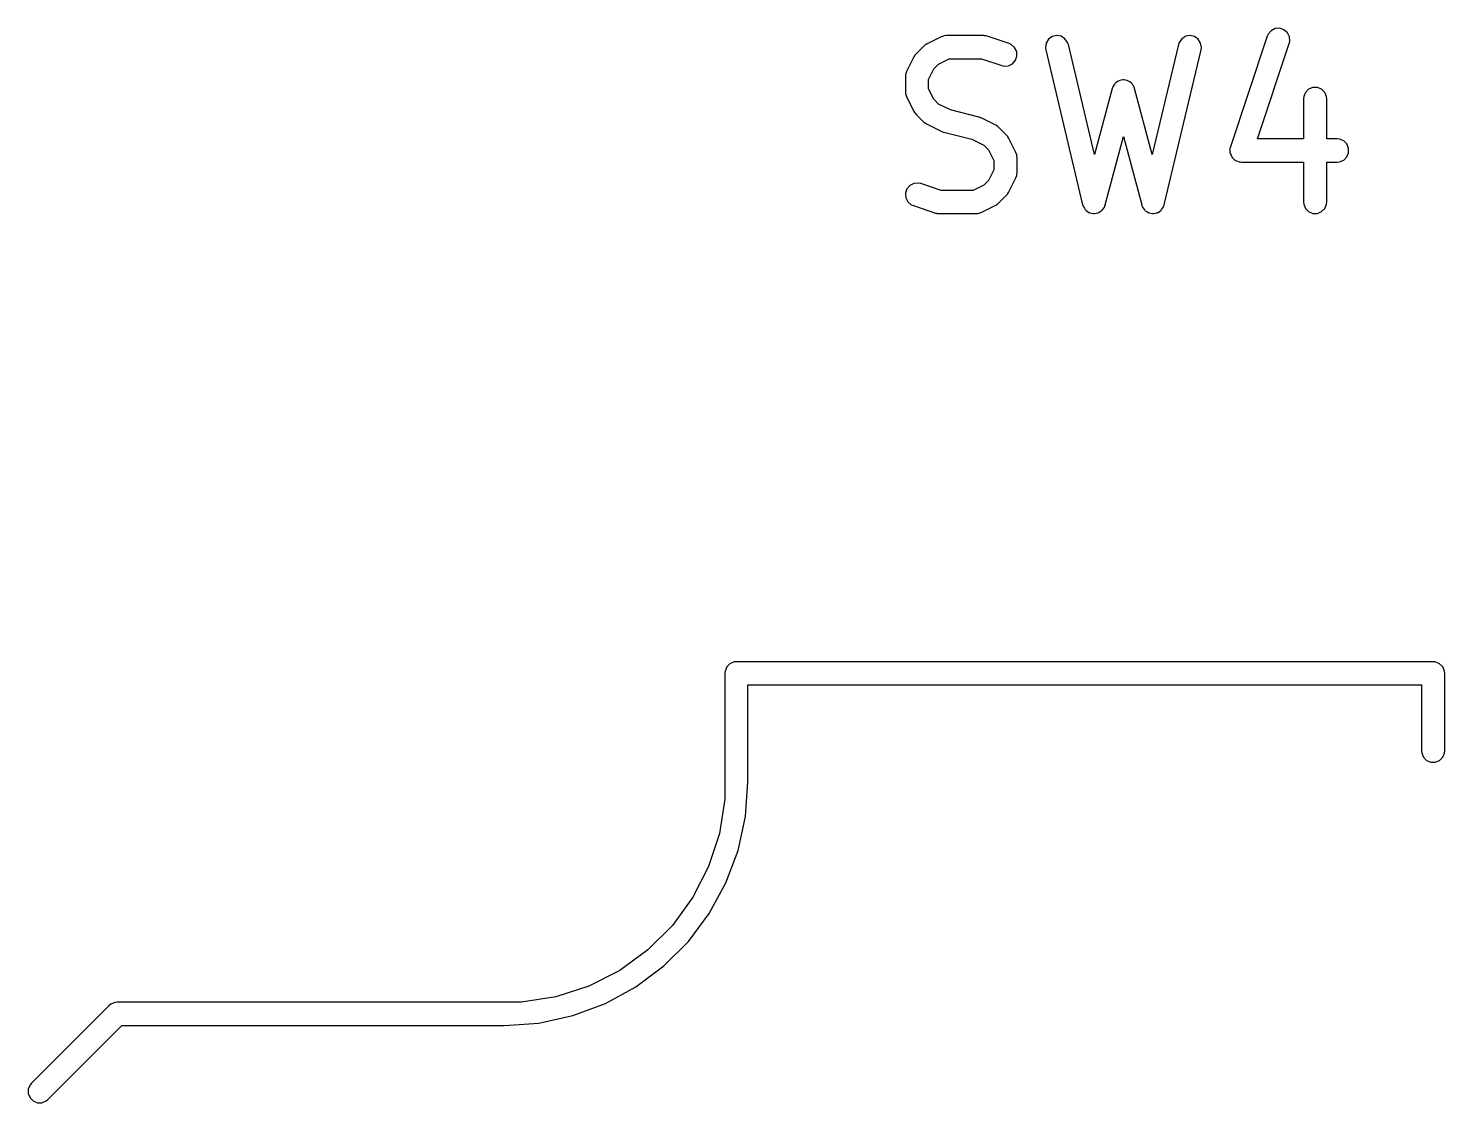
# Model space of a CAD drawing. Extents: x -250.2 to -163.2, y -135.8 to -75.4.
# Drawn here: x -234.32 to -225.17, y -90.07 to -83.13 of the extents above; entities that cross this region are included whole.
import ezdxf

# ---------------------------------------------------------------- set-up
doc = ezdxf.new("R2010")
doc.units = 0
doc.layers.add('BLACK', color=7, linetype='CONTINUOUS')

msp = doc.modelspace()

# ---------------------------------------------------------------- linework, layer by layer
at = {"layer": 'BLACK', "linetype": 'CONTINUOUS'}
for p, q in [((-226.295982, -83.14795), (-226.315156, -83.170057)), ((-226.269809, -83.134864), (-226.295982, -83.14795)), ((-226.240619, -83.132789), (-226.269809, -83.134864)), ((-226.212856, -83.142043), (-226.240619, -83.132789)), ((-226.190749, -83.161217), (-226.212856, -83.142043)), ((-228.541127, -83.249405), (-228.588746, -83.297024)), ((-228.535377, -83.244686), (-228.541127, -83.249405)), ((-228.534078, -83.243188), (-228.535377, -83.244686)), ((-228.531818, -83.241766), (-228.534078, -83.243188)), ((-228.529762, -83.240078), (-228.531818, -83.241766)), ((-228.527934, -83.23932), (-228.529762, -83.240078)), ((-228.521635, -83.235356), (-228.527934, -83.23932)), ((-228.426397, -83.187737), (-228.521635, -83.235356)), ((-228.412665, -83.182482), (-228.426397, -83.187737)), ((-228.409977, -83.182291), (-228.412665, -83.182482)), ((-228.407488, -83.18126), (-228.409977, -83.182291)), ((-228.392856, -83.179819), (-228.407488, -83.18126)), ((-228.154761, -83.179819), (-228.392856, -83.179819)), ((-228.147354, -83.180548), (-228.154761, -83.179819)), ((-228.14538, -83.180408), (-228.147354, -83.180548)), ((-228.142782, -83.180998), (-228.14538, -83.180408)), ((-228.140129, -83.18126), (-228.142782, -83.180998)), ((-228.138298, -83.182018), (-228.140129, -83.18126)), ((-228.131043, -83.183668), (-228.138298, -83.182018)), ((-227.988187, -83.231287), (-228.131043, -83.183668)), ((-227.974761, -83.237281), (-227.988187, -83.231287)), ((-227.952654, -83.256455), (-227.974761, -83.237281)), ((-227.748885, -83.228728), (-227.753518, -83.257623)), ((-227.733549, -83.203806), (-227.748885, -83.228728)), ((-227.709842, -83.186649), (-227.733549, -83.203806)), ((-227.681374, -83.179871), (-227.709842, -83.186649)), ((-227.652479, -83.184504), (-227.681374, -83.179871)), ((-227.627557, -83.19984), (-227.652479, -83.184504)), ((-227.6104, -83.223547), (-227.627557, -83.19984)), ((-227.60561, -83.237447), (-227.6104, -83.223547)), ((-227.436358, -83.948303), (-227.60561, -83.237447)), ((-226.894388, -83.237447), (-227.063639, -83.948303)), ((-226.889598, -83.223547), (-226.894388, -83.237447)), ((-226.872441, -83.19984), (-226.889598, -83.223547)), ((-226.847519, -83.184504), (-226.872441, -83.19984)), ((-226.818624, -83.179871), (-226.847519, -83.184504)), ((-226.790156, -83.186649), (-226.818624, -83.179871)), ((-226.766449, -83.203806), (-226.790156, -83.186649)), ((-226.751113, -83.228728), (-226.766449, -83.203806)), ((-226.74648, -83.257623), (-226.751113, -83.228728)), ((-226.32115, -83.183483), (-226.559245, -83.897767)), ((-226.384037, -83.846485), (-226.178848, -83.230917)), ((-226.315156, -83.170057), (-226.32115, -83.183483)), ((-226.177663, -83.18739), (-226.190749, -83.161217)), ((-226.178848, -83.230917), (-226.175588, -83.21658)), ((-226.175588, -83.21658), (-226.177663, -83.18739)), ((-228.602795, -83.316516), (-228.650414, -83.411754)), ((-228.59883, -83.310216), (-228.602795, -83.316516)), ((-228.598073, -83.308389), (-228.59883, -83.310216)), ((-228.596384, -83.306332), (-228.598073, -83.308389)), ((-228.594963, -83.304073), (-228.596384, -83.306332)), ((-228.593464, -83.302773), (-228.594963, -83.304073)), ((-228.588746, -83.297024), (-228.593464, -83.302773)), ((-228.443667, -83.364077), (-228.375151, -83.329819)), ((-228.375151, -83.329819), (-228.166931, -83.329819)), ((-228.166931, -83.329819), (-228.035621, -83.373589)), ((-227.965921, -83.361688), (-227.946747, -83.339581)), ((-227.939568, -83.282628), (-227.952654, -83.256455)), ((-227.946747, -83.339581), (-227.937493, -83.311818)), ((-227.937493, -83.311818), (-227.939568, -83.282628)), ((-227.753518, -83.257623), (-227.75153, -83.27219)), ((-227.75153, -83.27219), (-227.513435, -84.272191)), ((-226.986563, -84.272191), (-226.748468, -83.272191)), ((-226.748468, -83.272191), (-226.74648, -83.257623)), ((-228.656891, -83.430663), (-228.658332, -83.445295)), ((-228.65586, -83.428174), (-228.656891, -83.430663)), ((-228.655669, -83.425485), (-228.65586, -83.428174)), ((-228.650414, -83.411754), (-228.655669, -83.425485)), ((-228.508332, -83.463), (-228.474074, -83.394484)), ((-228.474074, -83.394484), (-228.443667, -83.364077)), ((-228.035621, -83.373589), (-228.021284, -83.376849)), ((-228.021284, -83.376849), (-227.992094, -83.374774)), ((-227.992094, -83.374774), (-227.965921, -83.361688)), ((-228.658332, -83.445295), (-228.658332, -83.540533)), ((-228.508332, -83.522828), (-228.508332, -83.463)), ((-228.474074, -83.591344), (-228.508332, -83.522828)), ((-227.322467, -83.521208), (-227.436358, -83.948303)), ((-227.321181, -83.51778), (-227.322467, -83.521208)), ((-227.32099, -83.516339), (-227.321181, -83.51778)), ((-227.319998, -83.514626), (-227.32099, -83.516339)), ((-227.317304, -83.507442), (-227.319998, -83.514626)), ((-227.311289, -83.499583), (-227.317304, -83.507442)), ((-227.306328, -83.491015), (-227.311289, -83.499583)), ((-227.302469, -83.488061), (-227.306328, -83.491015)), ((-227.299517, -83.484204), (-227.302469, -83.488061)), ((-227.290952, -83.479245), (-227.299517, -83.484204)), ((-227.28309, -83.473227), (-227.290952, -83.479245)), ((-227.278393, -83.471974), (-227.28309, -83.473227)), ((-227.274192, -83.469542), (-227.278393, -83.471974)), ((-227.264385, -83.468239), (-227.274192, -83.469542)), ((-227.254815, -83.465687), (-227.264385, -83.468239)), ((-227.249996, -83.466327), (-227.254815, -83.465687)), ((-227.245184, -83.465688), (-227.249996, -83.466327)), ((-227.235623, -83.468237), (-227.245184, -83.465688)), ((-227.225806, -83.469542), (-227.235623, -83.468237)), ((-227.2216, -83.471976), (-227.225806, -83.469542)), ((-227.216908, -83.473228), (-227.2216, -83.471976)), ((-227.209048, -83.479243), (-227.216908, -83.473228)), ((-227.200481, -83.484204), (-227.209048, -83.479243)), ((-227.197527, -83.488062), (-227.200481, -83.484204)), ((-227.19367, -83.491015), (-227.197527, -83.488062)), ((-227.188711, -83.49958), (-227.19367, -83.491015)), ((-227.182694, -83.507441), (-227.188711, -83.49958)), ((-227.179997, -83.51463), (-227.182694, -83.507441)), ((-227.179008, -83.51634), (-227.179997, -83.51463)), ((-227.178816, -83.517779), (-227.179008, -83.51634)), ((-227.177531, -83.521208), (-227.178816, -83.517779)), ((-227.063639, -83.948303), (-227.177531, -83.521208)), ((-226.053572, -83.525792), (-226.074264, -83.546484)), ((-226.026536, -83.514593), (-226.053572, -83.525792)), ((-225.997272, -83.514593), (-226.026536, -83.514593)), ((-225.970236, -83.525792), (-225.997272, -83.514593)), ((-225.949544, -83.546484), (-225.970236, -83.525792)), ((-228.658332, -83.540533), (-228.656891, -83.555165)), ((-228.656891, -83.555165), (-228.65586, -83.557653)), ((-228.65586, -83.557653), (-228.655669, -83.560343)), ((-228.655669, -83.560343), (-228.650414, -83.574074)), ((-228.650414, -83.574074), (-228.602795, -83.669312)), ((-228.443667, -83.621751), (-228.474074, -83.591344)), ((-226.085463, -83.57352), (-226.086904, -83.588152)), ((-226.086904, -83.588152), (-226.086904, -83.846485)), ((-226.074264, -83.546484), (-226.085463, -83.57352)), ((-225.938345, -83.57352), (-225.949544, -83.546484)), ((-225.936904, -83.588152), (-225.938345, -83.57352)), ((-225.936904, -83.846485), (-225.936904, -83.588152)), ((-228.602795, -83.669312), (-228.59883, -83.675611)), ((-228.59883, -83.675611), (-228.598073, -83.677439)), ((-228.598073, -83.677439), (-228.596384, -83.679495)), ((-228.596384, -83.679495), (-228.594963, -83.681755)), ((-228.594963, -83.681755), (-228.593464, -83.683054)), ((-228.593464, -83.683054), (-228.588746, -83.688804)), ((-228.588746, -83.688804), (-228.541127, -83.736423)), ((-228.36668, -83.660244), (-228.443667, -83.621751)), ((-228.18419, -83.705867), (-228.36668, -83.660244)), ((-228.18311, -83.706252), (-228.18419, -83.705867)), ((-228.18257, -83.706291), (-228.18311, -83.706252)), ((-228.17648, -83.708621), (-228.18257, -83.706291)), ((-228.170344, -83.710814), (-228.17648, -83.708621)), ((-228.541127, -83.736423), (-228.535377, -83.741141)), ((-228.535377, -83.741141), (-228.534078, -83.74264)), ((-228.534078, -83.74264), (-228.531818, -83.744061)), ((-228.531818, -83.744061), (-228.529762, -83.74575)), ((-228.529762, -83.74575), (-228.527934, -83.746507)), ((-228.527934, -83.746507), (-228.521635, -83.750472)), ((-228.521635, -83.750472), (-228.426397, -83.798091)), ((-228.426397, -83.798091), (-228.425327, -83.7985)), ((-228.425327, -83.7985), (-228.424892, -83.798823)), ((-228.424892, -83.798823), (-228.418746, -83.801018)), ((-228.169908, -83.711136), (-228.170344, -83.710814)), ((-228.168839, -83.711546), (-228.169908, -83.711136)), ((-228.073601, -83.759165), (-228.168839, -83.711546)), ((-228.067301, -83.763129), (-228.073601, -83.759165)), ((-228.065474, -83.763887), (-228.067301, -83.763129)), ((-228.063417, -83.765575), (-228.065474, -83.763887)), ((-228.061158, -83.766997), (-228.063417, -83.765575)), ((-228.059858, -83.768495), (-228.061158, -83.766997)), ((-228.054109, -83.773214), (-228.059858, -83.768495)), ((-228.00649, -83.820833), (-228.054109, -83.773214)), ((-228.418746, -83.801018), (-228.412665, -83.803346)), ((-228.412665, -83.803346), (-228.412125, -83.803384)), ((-228.412125, -83.803384), (-228.411046, -83.80377)), ((-228.411046, -83.80377), (-228.228556, -83.849392)), ((-228.228556, -83.849392), (-228.151569, -83.887886)), ((-228.151569, -83.887886), (-228.121162, -83.918293)), ((-228.001771, -83.826582), (-228.00649, -83.820833)), ((-228.000273, -83.827882), (-228.001771, -83.826582)), ((-227.998851, -83.830141), (-228.000273, -83.827882)), ((-227.997163, -83.832198), (-227.998851, -83.830141)), ((-227.996405, -83.834025), (-227.997163, -83.832198)), ((-227.992441, -83.840325), (-227.996405, -83.834025)), ((-227.944822, -83.935563), (-227.992441, -83.840325)), ((-227.368007, -84.274144), (-227.249998, -83.831613)), ((-227.249998, -83.831613), (-227.131991, -84.274144)), ((-226.086904, -83.846485), (-226.384037, -83.846485)), ((-225.869047, -83.846485), (-225.936904, -83.846485)), ((-225.854415, -83.847926), (-225.869047, -83.846485)), ((-225.827379, -83.859125), (-225.854415, -83.847926)), ((-225.806687, -83.879817), (-225.827379, -83.859125)), ((-225.795488, -83.906853), (-225.806687, -83.879817)), ((-228.121162, -83.918293), (-228.086904, -83.986809)), ((-227.939567, -83.949295), (-227.944822, -83.935563)), ((-227.939376, -83.951982), (-227.939567, -83.949295)), ((-227.938345, -83.954472), (-227.939376, -83.951982)), ((-227.936904, -83.969104), (-227.938345, -83.954472)), ((-227.936904, -84.064342), (-227.936904, -83.969104)), ((-226.561653, -83.908357), (-226.562505, -83.912104)), ((-226.562505, -83.912104), (-226.561653, -83.924089)), ((-226.560894, -83.905022), (-226.561653, -83.906853)), ((-226.561653, -83.906853), (-226.561653, -83.908357)), ((-226.561653, -83.924089), (-226.561653, -83.936117)), ((-226.561653, -83.936117), (-226.56062, -83.938608)), ((-226.559245, -83.897767), (-226.560894, -83.905022)), ((-226.56062, -83.938608), (-226.56043, -83.941294)), ((-226.56043, -83.941294), (-226.555056, -83.952041)), ((-226.555056, -83.952041), (-226.550454, -83.963153)), ((-226.550454, -83.963153), (-226.548548, -83.965058)), ((-226.548548, -83.965058), (-226.547344, -83.967468)), ((-226.547344, -83.967468), (-226.538264, -83.975342)), ((-226.538264, -83.975342), (-226.529762, -83.983845)), ((-225.827379, -83.983845), (-225.806687, -83.963153)), ((-225.806687, -83.963153), (-225.795488, -83.936117)), ((-225.795488, -83.936117), (-225.795488, -83.906853)), ((-228.086904, -84.046637), (-228.121162, -84.115153)), ((-228.086904, -83.986809), (-228.086904, -84.046637)), ((-227.938345, -84.078974), (-227.936904, -84.064342)), ((-226.529762, -83.983845), (-226.527271, -83.984876)), ((-226.527271, -83.984876), (-226.525236, -83.986642)), ((-226.525236, -83.986642), (-226.513835, -83.990442)), ((-226.513835, -83.990442), (-226.502726, -83.995044)), ((-226.502726, -83.995044), (-226.498899, -83.99542)), ((-226.498899, -83.99542), (-226.497474, -83.995896)), ((-226.497474, -83.995896), (-226.495499, -83.995755)), ((-226.495499, -83.995755), (-226.488094, -83.996485)), ((-226.488094, -83.996485), (-226.086904, -83.996485)), ((-226.086904, -83.996485), (-226.086904, -84.254819)), ((-225.936904, -84.254819), (-225.936904, -83.996485)), ((-225.936904, -83.996485), (-225.869047, -83.996485)), ((-225.869047, -83.996485), (-225.854415, -83.995044)), ((-225.854415, -83.995044), (-225.827379, -83.983845)), ((-228.629315, -84.14795), (-228.648489, -84.170058)), ((-228.603141, -84.134864), (-228.629315, -84.14795)), ((-228.573951, -84.132789), (-228.603141, -84.134864)), ((-228.559614, -84.136049), (-228.573951, -84.132789)), ((-228.428305, -84.179819), (-228.559614, -84.136049)), ((-228.151569, -84.145561), (-228.220085, -84.179819)), ((-228.121162, -84.115153), (-228.151569, -84.145561)), ((-227.992441, -84.193121), (-227.944822, -84.097883)), ((-227.944822, -84.097883), (-227.939567, -84.084151)), ((-227.939567, -84.084151), (-227.939376, -84.081463)), ((-227.939376, -84.081463), (-227.938345, -84.078974)), ((-228.648489, -84.170058), (-228.657743, -84.19782)), ((-228.657743, -84.19782), (-228.655668, -84.22701)), ((-228.655668, -84.22701), (-228.642581, -84.253183)), ((-228.642581, -84.253183), (-228.620474, -84.272357)), ((-228.220085, -84.179819), (-228.428305, -84.179819)), ((-228.054108, -84.260232), (-228.006489, -84.212612)), ((-228.006489, -84.212612), (-228.001771, -84.206863)), ((-228.001771, -84.206863), (-228.000273, -84.205564)), ((-228.000273, -84.205564), (-227.998851, -84.203305)), ((-227.998851, -84.203305), (-227.997162, -84.201247)), ((-227.997162, -84.201247), (-227.996404, -84.199417)), ((-227.996404, -84.199417), (-227.992441, -84.193121)), ((-226.086904, -84.254819), (-226.085463, -84.269451)), ((-225.938345, -84.269451), (-225.936904, -84.254819)), ((-228.620474, -84.272357), (-228.607049, -84.278351)), ((-228.607049, -84.278351), (-228.464192, -84.32597)), ((-228.464192, -84.32597), (-228.456938, -84.327619)), ((-228.456938, -84.327619), (-228.455107, -84.328378)), ((-228.455107, -84.328378), (-228.452452, -84.328639)), ((-228.452452, -84.328639), (-228.449855, -84.32923)), ((-228.449855, -84.32923), (-228.44788, -84.329089)), ((-228.44788, -84.329089), (-228.440475, -84.329819)), ((-228.440475, -84.329819), (-228.20238, -84.329819)), ((-228.20238, -84.329819), (-228.187748, -84.328378)), ((-228.187748, -84.328378), (-228.185259, -84.327347)), ((-228.185259, -84.327347), (-228.18257, -84.327156)), ((-228.18257, -84.327156), (-228.168839, -84.321901)), ((-228.168839, -84.321901), (-228.073601, -84.274282)), ((-228.073601, -84.274282), (-228.067301, -84.270317)), ((-228.067301, -84.270317), (-228.065474, -84.26956)), ((-228.065474, -84.26956), (-228.063417, -84.267872)), ((-228.063417, -84.267872), (-228.061158, -84.26645)), ((-228.061158, -84.26645), (-228.059857, -84.26495)), ((-228.059857, -84.26495), (-228.054108, -84.260232)), ((-227.513435, -84.272191), (-227.511705, -84.277209)), ((-227.511705, -84.277209), (-227.511466, -84.279013)), ((-227.511466, -84.279013), (-227.510522, -84.280642)), ((-227.510522, -84.280642), (-227.508645, -84.286091)), ((-227.508645, -84.286091), (-227.502259, -84.294914)), ((-227.502259, -84.294914), (-227.496804, -84.304337)), ((-227.496804, -84.304337), (-227.493746, -84.306677)), ((-227.493746, -84.306677), (-227.491488, -84.309798)), ((-227.491488, -84.309798), (-227.482216, -84.315503)), ((-227.482216, -84.315503), (-227.473566, -84.322125)), ((-227.473566, -84.322125), (-227.469842, -84.323118)), ((-227.469842, -84.323118), (-227.466566, -84.325134)), ((-227.466566, -84.325134), (-227.455822, -84.326856)), ((-227.455822, -84.326856), (-227.445291, -84.329665)), ((-227.445291, -84.329665), (-227.441472, -84.329157)), ((-227.441472, -84.329157), (-227.437671, -84.329767)), ((-227.437671, -84.329767), (-227.427075, -84.327244)), ((-227.427075, -84.327244), (-227.416282, -84.32581)), ((-227.416282, -84.32581), (-227.41295, -84.323881)), ((-227.41295, -84.323881), (-227.409203, -84.322989)), ((-227.409203, -84.322989), (-227.400378, -84.316602)), ((-227.400378, -84.316602), (-227.390957, -84.311148)), ((-227.390957, -84.311148), (-227.388616, -84.30809)), ((-227.388616, -84.30809), (-227.385496, -84.305832)), ((-227.385496, -84.305832), (-227.37979, -84.296559)), ((-227.37979, -84.296559), (-227.37317, -84.287911)), ((-227.37317, -84.287911), (-227.371144, -84.282509)), ((-227.371144, -84.282509), (-227.37016, -84.28091)), ((-227.37016, -84.28091), (-227.369872, -84.279119)), ((-227.369872, -84.279119), (-227.368007, -84.274144)), ((-227.131991, -84.274144), (-227.130125, -84.279118)), ((-227.130125, -84.279118), (-227.129838, -84.28091)), ((-227.129838, -84.28091), (-227.128853, -84.28251)), ((-227.128853, -84.28251), (-227.126828, -84.28791)), ((-227.126828, -84.28791), (-227.120209, -84.296556)), ((-227.120209, -84.296556), (-227.114502, -84.305832)), ((-227.114502, -84.305832), (-227.111381, -84.30809)), ((-227.111381, -84.30809), (-227.109041, -84.311148)), ((-227.109041, -84.311148), (-227.099619, -84.316602)), ((-227.099619, -84.316602), (-227.090795, -84.322989)), ((-227.090795, -84.322989), (-227.087047, -84.323881)), ((-227.087047, -84.323881), (-227.083716, -84.32581)), ((-227.083716, -84.32581), (-227.072925, -84.327243)), ((-227.072925, -84.327243), (-227.062327, -84.329767)), ((-227.062327, -84.329767), (-227.058523, -84.329157)), ((-227.058523, -84.329157), (-227.054708, -84.329664)), ((-227.054708, -84.329664), (-227.044186, -84.326858)), ((-227.044186, -84.326858), (-227.033432, -84.325134)), ((-227.033432, -84.325134), (-227.030152, -84.323116)), ((-227.030152, -84.323116), (-227.026432, -84.322124)), ((-227.026432, -84.322124), (-227.017785, -84.315505)), ((-227.017785, -84.315505), (-227.00851, -84.309798)), ((-227.00851, -84.309798), (-227.006251, -84.306677)), ((-227.006251, -84.306677), (-227.003194, -84.304337)), ((-227.003194, -84.304337), (-226.997739, -84.294915)), ((-226.997739, -84.294915), (-226.991353, -84.286091)), ((-226.991353, -84.286091), (-226.989474, -84.28064)), ((-226.989474, -84.28064), (-226.988532, -84.279012)), ((-226.988532, -84.279012), (-226.988292, -84.27721)), ((-226.988292, -84.27721), (-226.986563, -84.272191)), ((-226.085463, -84.269451), (-226.074264, -84.296487)), ((-226.074264, -84.296487), (-226.053572, -84.317179)), ((-226.053572, -84.317179), (-226.026536, -84.328378)), ((-226.026536, -84.328378), (-225.997272, -84.328378)), ((-225.997272, -84.328378), (-225.970236, -84.317179)), ((-225.970236, -84.317179), (-225.949544, -84.296487)), ((-225.949544, -84.296487), (-225.938345, -84.269451)), ((-229.81236, -87.258332), (-229.823559, -87.285368)), ((-229.791668, -87.23764), (-229.81236, -87.258332)), ((-229.764632, -87.226441), (-229.791668, -87.23764)), ((-229.75, -87.225), (-229.764632, -87.226441)), ((-225.25, -87.225), (-229.75, -87.225)), ((-225.235368, -87.226441), (-225.25, -87.225)), ((-225.208332, -87.23764), (-225.235368, -87.226441)), ((-225.18764, -87.258332), (-225.208332, -87.23764)), ((-225.176441, -87.285368), (-225.18764, -87.258332)), ((-229.823559, -87.285368), (-229.825, -87.3)), ((-229.825, -87.3), (-229.825, -88)), ((-225.175, -87.3), (-225.176441, -87.285368)), ((-225.175, -87.8), (-225.175, -87.3)), ((-229.675, -88), (-229.675, -87.375)), ((-229.675, -87.375), (-225.325, -87.375)), ((-225.325, -87.375), (-225.325, -87.8)), ((-225.325, -87.8), (-225.323559, -87.814632)), ((-225.323559, -87.814632), (-225.31236, -87.841668)), ((-225.18764, -87.841668), (-225.176441, -87.814632)), ((-225.176441, -87.814632), (-225.175, -87.8)), ((-225.31236, -87.841668), (-225.291668, -87.86236)), ((-225.291668, -87.86236), (-225.264632, -87.873559)), ((-225.264632, -87.873559), (-225.235368, -87.873559)), ((-225.235368, -87.873559), (-225.208332, -87.86236)), ((-225.208332, -87.86236), (-225.18764, -87.841668)), ((-229.825, -88), (-229.825, -88.11215)), ((-229.691031, -88.224146), (-229.675, -88)), ((-229.825, -88.11215), (-229.860089, -88.333688)), ((-229.738799, -88.443729), (-229.691031, -88.224146)), ((-229.860089, -88.333688), (-229.929401, -88.54701)), ((-229.81733, -88.654279), (-229.738799, -88.443729)), ((-229.929401, -88.54701), (-230.031231, -88.746863)), ((-229.925026, -88.851509), (-229.81733, -88.654279)), ((-230.031231, -88.746863), (-230.163071, -88.928325)), ((-230.059694, -89.031406), (-229.925026, -88.851509)), ((-230.163071, -88.928325), (-230.321675, -89.086929)), ((-230.321675, -89.086929), (-230.503137, -89.218769)), ((-230.218594, -89.190306), (-230.059694, -89.031406)), ((-230.398491, -89.324974), (-230.218594, -89.190306)), ((-230.503137, -89.218769), (-230.70299, -89.320599)), ((-230.70299, -89.320599), (-230.916312, -89.389911)), ((-230.595721, -89.43267), (-230.398491, -89.324974)), ((-233.803033, -89.446967), (-234.303033, -89.946967)), ((-233.791668, -89.43764), (-233.803033, -89.446967)), ((-233.764632, -89.426441), (-233.791668, -89.43764)), ((-233.75, -89.425), (-233.764632, -89.426441)), ((-231.25, -89.425), (-233.75, -89.425)), ((-231.13785, -89.425), (-231.25, -89.425)), ((-230.916312, -89.389911), (-231.13785, -89.425)), ((-230.806271, -89.511201), (-230.595721, -89.43267)), ((-231.25, -89.575), (-231.025854, -89.558969)), ((-231.025854, -89.558969), (-230.806271, -89.511201)), ((-234.196967, -90.053033), (-233.718934, -89.575)), ((-233.718934, -89.575), (-231.25, -89.575)), ((-234.312361, -89.958332), (-234.323559, -89.985369)), ((-234.323559, -89.985369), (-234.323559, -90.014632)), ((-234.323559, -90.014632), (-234.312361, -90.041668)), ((-234.303033, -89.946967), (-234.312361, -89.958332)), ((-234.312361, -90.041668), (-234.291668, -90.062361)), ((-234.291668, -90.062361), (-234.264632, -90.073559)), ((-234.264632, -90.073559), (-234.235369, -90.073559)), ((-234.235369, -90.073559), (-234.208332, -90.062361)), ((-234.208332, -90.062361), (-234.196967, -90.053033))]:
    msp.add_line(p, q, dxfattribs=at)

doc.saveas('drawing.dxf')
